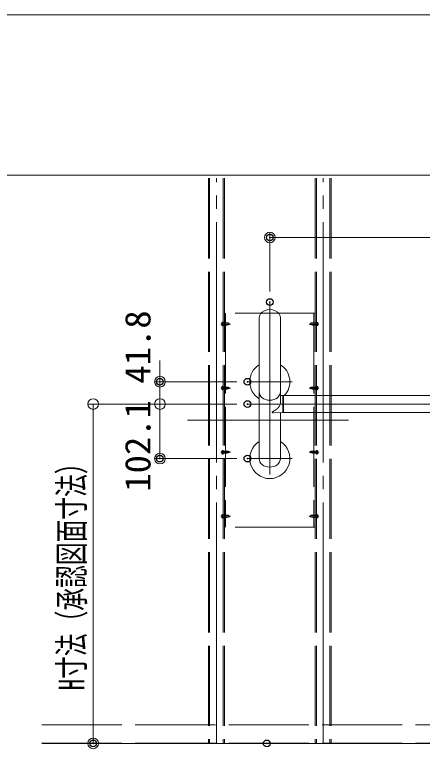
# Model space of a CAD drawing. Units: millimetres, scale not verified. Extents: x -800 to 804, y -556 to 552.
# Drawn here: x 195 to 347.6, y 274.4 to 551.9 of the extents above; entities that cross this region are included whole.
import ezdxf
from ezdxf.enums import TextEntityAlignment as Align

# ---------------------------------------------------------------- set-up
doc = ezdxf.new("R2010")
doc.units = ezdxf.units.MM
doc.header["$LTSCALE"] = 5
doc.header["$PDMODE"] = 32
doc.header["$PDSIZE"] = 2.5
for name, pattern in [('DASHED2', [3, 2, -1]), ('LONG_CHAIN', [21, 18, -1, 1, -1]), ('LONG_DASHED1', [7, 6, -1])]:
    doc.linetypes.add(name, pattern=pattern)
for name, color, linetype, lineweight in [('0-3_zumenwaku', 6, 'Continuous', 9), ('0-7_6文字', 1, 'Continuous', 9), ('0-8_0', 5, 'DASHED2', 9), ('0-C_CENTER', 5, 'LONG_CHAIN', 9), ('0-D_shade', 6, 'LONG_DASHED1', 9), ('1-0_1', 7, 'Continuous', 9)]:
    doc.layers.add(name, color=color, linetype=linetype, lineweight=lineweight)
doc.layers.add('0-9_DEFPOINTS', color=1, linetype='Continuous')
doc.styles.add('ＭＳ ゴシック', font='')
doc.styles.get('ＭＳ ゴシック').set_extended_font_data('MS Gothic')

# ---------------------------------------------------------------- blocks, each defined once
blk = doc.blocks.new('_ORIGIN')
at = {"layer": '0-8_0', "color": 1, "linetype": 'Continuous'}
blk.add_line((0, 0), (-5, 0), dxfattribs=at)
blk.add_circle((0, 0), 2.5, dxfattribs=at)
blk = doc.blocks.new('首下ﾀｯﾋﾟﾝｸﾞ2種L12')
at = {"layer": '0-8_0', "color": 7, "linetype": 'LONG_CHAIN'}
blk.add_line((22.51, 0), (-70.58, 0), dxfattribs=at)
at = {"layer": '0-8_0', "color": 7, "linetype": 'Continuous'}
for p, q in [((-60, 2.53), (-50.91, 2.53)), ((-60, -3.75), (-60, 2.53)), ((-50.91, 2.53), (-50.91, 10)), ((0, 10), (-50.91, 10)), ((0, 10), (0, -10)), ((-60, -3.75), (-35.74, -10)), ((0, -10), (-35.74, -10))]:
    blk.add_line(p, q, dxfattribs=at)
blk = doc.blocks.new('頭部ナベ')
at = {"layer": '0-8_0', "color": 7, "linetype": 'Continuous'}
for p, q in [((5.5, -2.5), (5.5, 2.5)), ((10, 10), (11.88, 10.51)), ((0, -17.5), (5.06, -17.06)), ((5.5, -2.5), (10, -2.5)), ((10, -10), (10, -2.5)), ((10, -10), (11.88, -10.51))]:
    blk.add_line(p, q, dxfattribs=at)
for points in [[(0, -17.5), (0, 17.5), (5.06, 17.06)], [(5.5, 2.5), (10, 2.5), (10, 10)]]:
    blk.add_lwpolyline(points, dxfattribs=at)
for centre, radius, start, end in [((4.4, 9.59), 7.5, 13.03537, 85), ((-37, 0), 50, 346.96463, 13.03537), ((4.4, -9.59), 7.5, 275, 346.96463)]:
    blk.add_arc(centre, radius, start, end, dxfattribs=at)
blk = doc.blocks.new('KﾅﾍﾞM4X12ﾀｯﾋﾟﾝｸﾞ2種')
at = {"layer": '0-8_0'}
for name in ['首下ﾀｯﾋﾟﾝｸﾞ2種L12', '頭部ナベ']:
    blk.add_blockref(name, (0, 0), dxfattribs=at)

msp = doc.modelspace()

# ---------------------------------------------------------------- linework, layer by layer
at = {"layer": '0-3_zumenwaku'}
msp.add_line((516.119, 491.881), (-799.881, 491.881), dxfattribs=at)
msp.add_lwpolyline([(-799.881, -556.119), (800.119, -556.119), (800.119, 551.881), (-799.881, 551.881)], close=True, dxfattribs=at)
at = {"layer": '0-7_6文字'}
for p, q in [((290.519, 448.351), (290.519, 470.517)), ((426.519, 468.517), (294.519, 468.517)), ((249.364, 418.525), (249.364, 422.525)), ((278.119, 414.525), (247.364, 414.525)), ((249.364, 406.164), (249.364, 414.525)), ((278.119, 406.164), (222.364, 406.164)), ((278.119, 406.164), (247.364, 406.164)), ((278.119, 406.164), (247.364, 406.164)), ((224.364, 402.164), (224.364, 283.138)), ((249.364, 402.164), (249.364, 389.751)), ((249.364, 402.164), (249.364, 398.164)), ((278.119, 385.751), (247.364, 385.751)), ((285.361, 279.138), (222.364, 279.138))]:
    msp.add_line(p, q, dxfattribs=at)
at = {"layer": '0-9_DEFPOINTS'}
for p in [(290.519, 468.517), (290.519, 444.351), (249.364, 414.525), (282.119, 414.525), (282.119, 406.164), (282.119, 406.164), (249.364, 385.751), (282.119, 385.751), (224.364, 279.138), (289.361, 279.138)]:
    msp.add_point(p, dxfattribs=at)
at = {"layer": '0-C_CENTER'}
for p, q in [((270.519, 279.258), (270.519, 490.671)), ((310.519, 279.258), (310.519, 490.671)), ((320.054, 400.138), (259.746, 400.138))]:
    msp.add_line(p, q, dxfattribs=at)
at = {"layer": '0-C_CENTER', "color": 7}
for p, q in [((290.519, 379.751), (290.519, 444.351)), ((282.119, 414.525), (298.919, 414.525)), ((282.119, 406.164), (438.919, 406.164)), ((282.119, 385.751), (298.919, 385.751))]:
    msp.add_line(p, q, dxfattribs=at)
at = {"layer": '0-D_shade'}
for p, q in [((267.519, 490.671), (267.519, 279.258)), ((267.979, 490.671), (267.979, 279.258)), ((273.059, 490.671), (273.059, 279.258)), ((273.519, 490.671), (273.519, 279.258)), ((307.519, 490.671), (307.519, 279.258)), ((307.979, 490.671), (307.979, 279.258)), ((313.059, 490.671), (313.059, 279.258)), ((313.519, 490.671), (313.519, 279.258)), ((307.519, 440.138), (273.519, 440.138)), ((273.979, 440.138), (273.979, 360.138)), ((307.059, 440.138), (307.059, 360.138)), ((307.519, 360.138), (273.519, 360.138)), ((205.131, 286.138), (495.259, 286.138)), ((205.131, 279.258), (495.259, 279.258))]:
    msp.add_line(p, q, dxfattribs=at)
at = {"layer": '1-0_1'}
for p, q in [((286.519, 385.751), (286.519, 438.351)), ((294.519, 406.164), (294.519, 438.348)), ((295.419, 409.366), (294.519, 409.381)), ((295.419, 409.366), (295.519, 409.264)), ((295.419, 409.366), (295.419, 402.962)), ((295.519, 403.064), (295.519, 409.264)), ((295.519, 403.064), (295.519, 409.264)), ((295.619, 409.364), (425.419, 409.364)), ((294.276, 405.799), (294.282, 405.811)), ((291.886, 402.901), (295.419, 402.962)), ((294.519, 385.751), (294.519, 402.947)), ((295.519, 403.064), (295.419, 402.962)), ((295.619, 402.964), (295.519, 403.064)), ((295.619, 402.964), (425.419, 402.964)), ((205.131, 279.138), (495.259, 279.138))]:
    msp.add_line(p, q, dxfattribs=at)
for points in [[(295.519, 409.264), (295.619, 409.364), (295.619, 402.964)], [(293.768, 404.969), (293.776, 404.978), (293.783, 404.988), (293.791, 404.998), (293.798, 405.007), (293.806, 405.017), (293.813, 405.027), (293.821, 405.036), (293.828, 405.046), (293.836, 405.056), (293.843, 405.066), (293.85, 405.075), (293.858, 405.085), (293.865, 405.095), (293.872, 405.105), (293.88, 405.115), (293.887, 405.125), (293.894, 405.135), (293.901, 405.145), (293.908, 405.155), (293.916, 405.165), (293.923, 405.175), (293.93, 405.186), (293.937, 405.196), (293.944, 405.206), (293.951, 405.216), (293.958, 405.226), (293.965, 405.237), (293.972, 405.247), (293.979, 405.257), (293.986, 405.268), (293.992, 405.278), (293.999, 405.289), (294.006, 405.299), (294.013, 405.31), (294.019, 405.32), (294.026, 405.331), (294.033, 405.341), (294.039, 405.352), (294.046, 405.362)], [(294.046, 405.362), (294.053, 405.373), (294.059, 405.384), (294.066, 405.395), (294.072, 405.405), (294.079, 405.416), (294.085, 405.427), (294.091, 405.438), (294.098, 405.449), (294.104, 405.459), (294.11, 405.47), (294.117, 405.481), (294.123, 405.492), (294.129, 405.503), (294.135, 405.514), (294.141, 405.525), (294.147, 405.537), (294.153, 405.548), (294.159, 405.559), (294.165, 405.57), (294.171, 405.581), (294.177, 405.592), (294.183, 405.604), (294.189, 405.615), (294.195, 405.626), (294.2, 405.638), (294.206, 405.649), (294.212, 405.66), (294.217, 405.672), (294.223, 405.683), (294.228, 405.695), (294.234, 405.706), (294.239, 405.718), (294.245, 405.729), (294.25, 405.741), (294.256, 405.752), (294.261, 405.764), (294.266, 405.776), (294.271, 405.787), (294.276, 405.799)], [(291.486, 402.963), (291.48, 402.967), (291.474, 402.972), (291.468, 402.976), (291.462, 402.982), (291.456, 402.987), (291.451, 402.993), (291.446, 402.999), (291.441, 403.006), (291.436, 403.013), (291.432, 403.02), (291.428, 403.028), (291.425, 403.036), (291.422, 403.044), (291.42, 403.052), (291.418, 403.061), (291.417, 403.069), (291.417, 403.078), (291.417, 403.086), (291.417, 403.095), (291.418, 403.103), (291.419, 403.111), (291.421, 403.119), (291.423, 403.127), (291.426, 403.134), (291.429, 403.141), (291.432, 403.148), (291.435, 403.155), (291.439, 403.161), (291.443, 403.167), (291.447, 403.173), (291.451, 403.179), (291.455, 403.185), (291.46, 403.19), (291.464, 403.196), (291.469, 403.201), (291.474, 403.206), (291.479, 403.211), (291.484, 403.216), (291.489, 403.22)], [(291.755, 402.905), (291.747, 402.905), (291.739, 402.906), (291.731, 402.906), (291.723, 402.906), (291.716, 402.907), (291.708, 402.907), (291.7, 402.908), (291.692, 402.909), (291.685, 402.909), (291.677, 402.91), (291.67, 402.911), (291.662, 402.912), (291.655, 402.912), (291.648, 402.913), (291.641, 402.914), (291.633, 402.915), (291.626, 402.917), (291.619, 402.918), (291.612, 402.919), (291.605, 402.92), (291.599, 402.922), (291.592, 402.923), (291.585, 402.925), (291.579, 402.926), (291.572, 402.928), (291.565, 402.93), (291.559, 402.931), (291.553, 402.933), (291.546, 402.935), (291.54, 402.938), (291.534, 402.94), (291.528, 402.942), (291.522, 402.945), (291.516, 402.947), (291.51, 402.95), (291.504, 402.953), (291.498, 402.956), (291.492, 402.96), (291.486, 402.963)], [(291.489, 403.22), (291.494, 403.225), (291.5, 403.229), (291.505, 403.234), (291.51, 403.238), (291.516, 403.243), (291.522, 403.247), (291.527, 403.251), (291.533, 403.256), (291.539, 403.26), (291.545, 403.264), (291.552, 403.269), (291.558, 403.273), (291.564, 403.277), (291.571, 403.281), (291.577, 403.286), (291.584, 403.29), (291.59, 403.294), (291.597, 403.299), (291.604, 403.303), (291.611, 403.307), (291.618, 403.311), (291.625, 403.316), (291.632, 403.32), (291.639, 403.324), (291.646, 403.329), (291.653, 403.333), (291.661, 403.337), (291.668, 403.342), (291.675, 403.346), (291.683, 403.35), (291.69, 403.355), (291.698, 403.359), (291.705, 403.363), (291.713, 403.368), (291.721, 403.372), (291.728, 403.377), (291.736, 403.381), (291.744, 403.386), (291.752, 403.39)], [(291.752, 403.39), (291.76, 403.395), (291.768, 403.399), (291.776, 403.404), (291.784, 403.408), (291.792, 403.413), (291.8, 403.417), (291.808, 403.422), (291.816, 403.426), (291.824, 403.431), (291.833, 403.436), (291.841, 403.44), (291.849, 403.445), (291.858, 403.45), (291.866, 403.454), (291.874, 403.459), (291.883, 403.464), (291.891, 403.468), (291.9, 403.473), (291.908, 403.478), (291.917, 403.483), (291.925, 403.487), (291.934, 403.492), (291.942, 403.497), (291.951, 403.502), (291.959, 403.507), (291.968, 403.511), (291.977, 403.516), (291.985, 403.521), (291.994, 403.526), (292.003, 403.531), (292.012, 403.536), (292.02, 403.541), (292.029, 403.546), (292.038, 403.551), (292.047, 403.556), (292.055, 403.561), (292.064, 403.566), (292.073, 403.571), (292.082, 403.576)], [(292.082, 403.576), (292.091, 403.581), (292.099, 403.586), (292.108, 403.591), (292.117, 403.596), (292.126, 403.602), (292.135, 403.607), (292.144, 403.612), (292.153, 403.617), (292.162, 403.622), (292.17, 403.628), (292.179, 403.633), (292.188, 403.638), (292.197, 403.644), (292.206, 403.649), (292.215, 403.654), (292.224, 403.66), (292.233, 403.665), (292.242, 403.67), (292.251, 403.676), (292.26, 403.681), (292.269, 403.687), (292.278, 403.692), (292.287, 403.698), (292.296, 403.703), (292.304, 403.709), (292.313, 403.714), (292.322, 403.72), (292.331, 403.725), (292.34, 403.731), (292.349, 403.737), (292.358, 403.742), (292.367, 403.748), (292.376, 403.754), (292.385, 403.759), (292.395, 403.765), (292.404, 403.771), (292.413, 403.777), (292.422, 403.782), (292.431, 403.788)], [(292.431, 403.788), (292.44, 403.794), (292.449, 403.8), (292.458, 403.806), (292.467, 403.812), (292.476, 403.817), (292.485, 403.823), (292.494, 403.829), (292.503, 403.835), (292.512, 403.841), (292.521, 403.847), (292.53, 403.853), (292.539, 403.859), (292.548, 403.865), (292.557, 403.871), (292.566, 403.878), (292.575, 403.884), (292.584, 403.89), (292.593, 403.896), (292.602, 403.902), (292.611, 403.908), (292.62, 403.915), (292.629, 403.921), (292.638, 403.927), (292.647, 403.933), (292.656, 403.94), (292.665, 403.946), (292.674, 403.952), (292.683, 403.959), (292.692, 403.965), (292.701, 403.972), (292.71, 403.978), (292.719, 403.984), (292.728, 403.991), (292.737, 403.997), (292.746, 404.004), (292.755, 404.011), (292.764, 404.017), (292.773, 404.024), (292.782, 404.03)], [(292.782, 404.03), (292.791, 404.037), (292.8, 404.044), (292.809, 404.05), (292.818, 404.057), (292.827, 404.064), (292.836, 404.07), (292.844, 404.077), (292.853, 404.084), (292.862, 404.091), (292.871, 404.098), (292.88, 404.104), (292.889, 404.111), (292.898, 404.118), (292.907, 404.125), (292.916, 404.132), (292.925, 404.139), (292.933, 404.146), (292.942, 404.153), (292.951, 404.16), (292.96, 404.167), (292.969, 404.174), (292.978, 404.181), (292.987, 404.188), (292.995, 404.196), (293.004, 404.203), (293.013, 404.21), (293.022, 404.217), (293.031, 404.224), (293.039, 404.232), (293.048, 404.239), (293.057, 404.246), (293.066, 404.254), (293.074, 404.261), (293.083, 404.268), (293.092, 404.276), (293.101, 404.283), (293.109, 404.291), (293.118, 404.298), (293.127, 404.306)], [(293.127, 404.306), (293.135, 404.313), (293.144, 404.321), (293.153, 404.328), (293.162, 404.336), (293.17, 404.344), (293.179, 404.351), (293.188, 404.359), (293.196, 404.367), (293.205, 404.374), (293.213, 404.382), (293.222, 404.39), (293.231, 404.398), (293.239, 404.405), (293.248, 404.413), (293.256, 404.421), (293.265, 404.429), (293.273, 404.437), (293.282, 404.445), (293.29, 404.453), (293.299, 404.461), (293.307, 404.469), (293.316, 404.477), (293.324, 404.485), (293.333, 404.493), (293.341, 404.501), (293.35, 404.509), (293.358, 404.517), (293.367, 404.526), (293.375, 404.534), (293.383, 404.542), (293.392, 404.55), (293.4, 404.559), (293.409, 404.567), (293.417, 404.575), (293.425, 404.584), (293.433, 404.592), (293.442, 404.601), (293.45, 404.609), (293.458, 404.617)], [(293.458, 404.617), (293.467, 404.626), (293.475, 404.634), (293.483, 404.643), (293.491, 404.652), (293.499, 404.66), (293.508, 404.669), (293.516, 404.678), (293.524, 404.686), (293.532, 404.695), (293.54, 404.704), (293.548, 404.712), (293.556, 404.721), (293.565, 404.73), (293.573, 404.739), (293.581, 404.748), (293.589, 404.757), (293.597, 404.766), (293.605, 404.775), (293.613, 404.784), (293.621, 404.793), (293.629, 404.802), (293.636, 404.811), (293.644, 404.82), (293.652, 404.829), (293.66, 404.838), (293.668, 404.847), (293.676, 404.856), (293.684, 404.866), (293.691, 404.875), (293.699, 404.884), (293.707, 404.893), (293.715, 404.903), (293.722, 404.912), (293.73, 404.922), (293.738, 404.931), (293.745, 404.94), (293.753, 404.95), (293.761, 404.959), (293.768, 404.969)]]:
    msp.add_lwpolyline(points, dxfattribs=at)
for centre, start, end in [((290.519, 414.525), 122.23096, 237.76903), ((290.519, 414.525), 316.51614, 57.76907), ((290.519, 385.751), 122.23097, 57.76907)]:
    msp.add_arc(centre, 7.5, start, end, dxfattribs=at)
for centre, start_param, end_param in [((290.519, 438.351), 6.2822663, 9.4247779), ((290.519, 410.816), 3.1415934, 6.2831846), ((290.519, 385.751), 3.1415934, 6.2831846)]:
    msp.add_ellipse(centre, major_axis=(4, 0), ratio=0.8, start_param=start_param, end_param=end_param, dxfattribs=at)

# ---------------------------------------------------------------- block references
at = {"layer": '0-7_6文字', "xscale": 0.8, "yscale": 0.8}
for p, rotation in [((290.519, 468.517), 180), ((249.364, 414.525), 270), ((224.364, 406.164), 90), ((249.364, 406.164), 90), ((249.364, 406.164), 90), ((249.364, 385.751), 270), ((224.364, 279.138), 270)]:
    msp.add_blockref('_ORIGIN', p, dxfattribs=dict(at, rotation=rotation))
at = {"layer": '0-D_shade', "yscale": 0.04}
for p, xscale in [((273.059, 436.138), -0.04), ((307.979, 436.138), 0.04), ((273.059, 412.138), -0.04), ((307.979, 412.138), 0.04), ((273.059, 388.138), -0.04), ((307.979, 388.138), 0.04), ((273.059, 364.138), -0.04), ((307.979, 364.138), 0.04)]:
    msp.add_blockref('KﾅﾍﾞM4X12ﾀｯﾋﾟﾝｸﾞ2種', p, dxfattribs=dict(at, xscale=xscale))

# ---------------------------------------------------------------- texts
at = {"layer": '0-7_6文字', "color": 2, "style": 'ＭＳ ゴシック'}
for s, width, p in [('41.8', 1.05, (248.714, 413.809)), ('102.1', 1.05, (248.714, 373.353)), ('H寸法（承認図面寸法）', 0.65, (223.914, 299.024))]:
    msp.add_text(s, height=9.604, rotation=90, dxfattribs=dict(at, width=width)).set_placement(p, align=Align.BOTTOM_LEFT)

doc.saveas('drawing.dxf')
